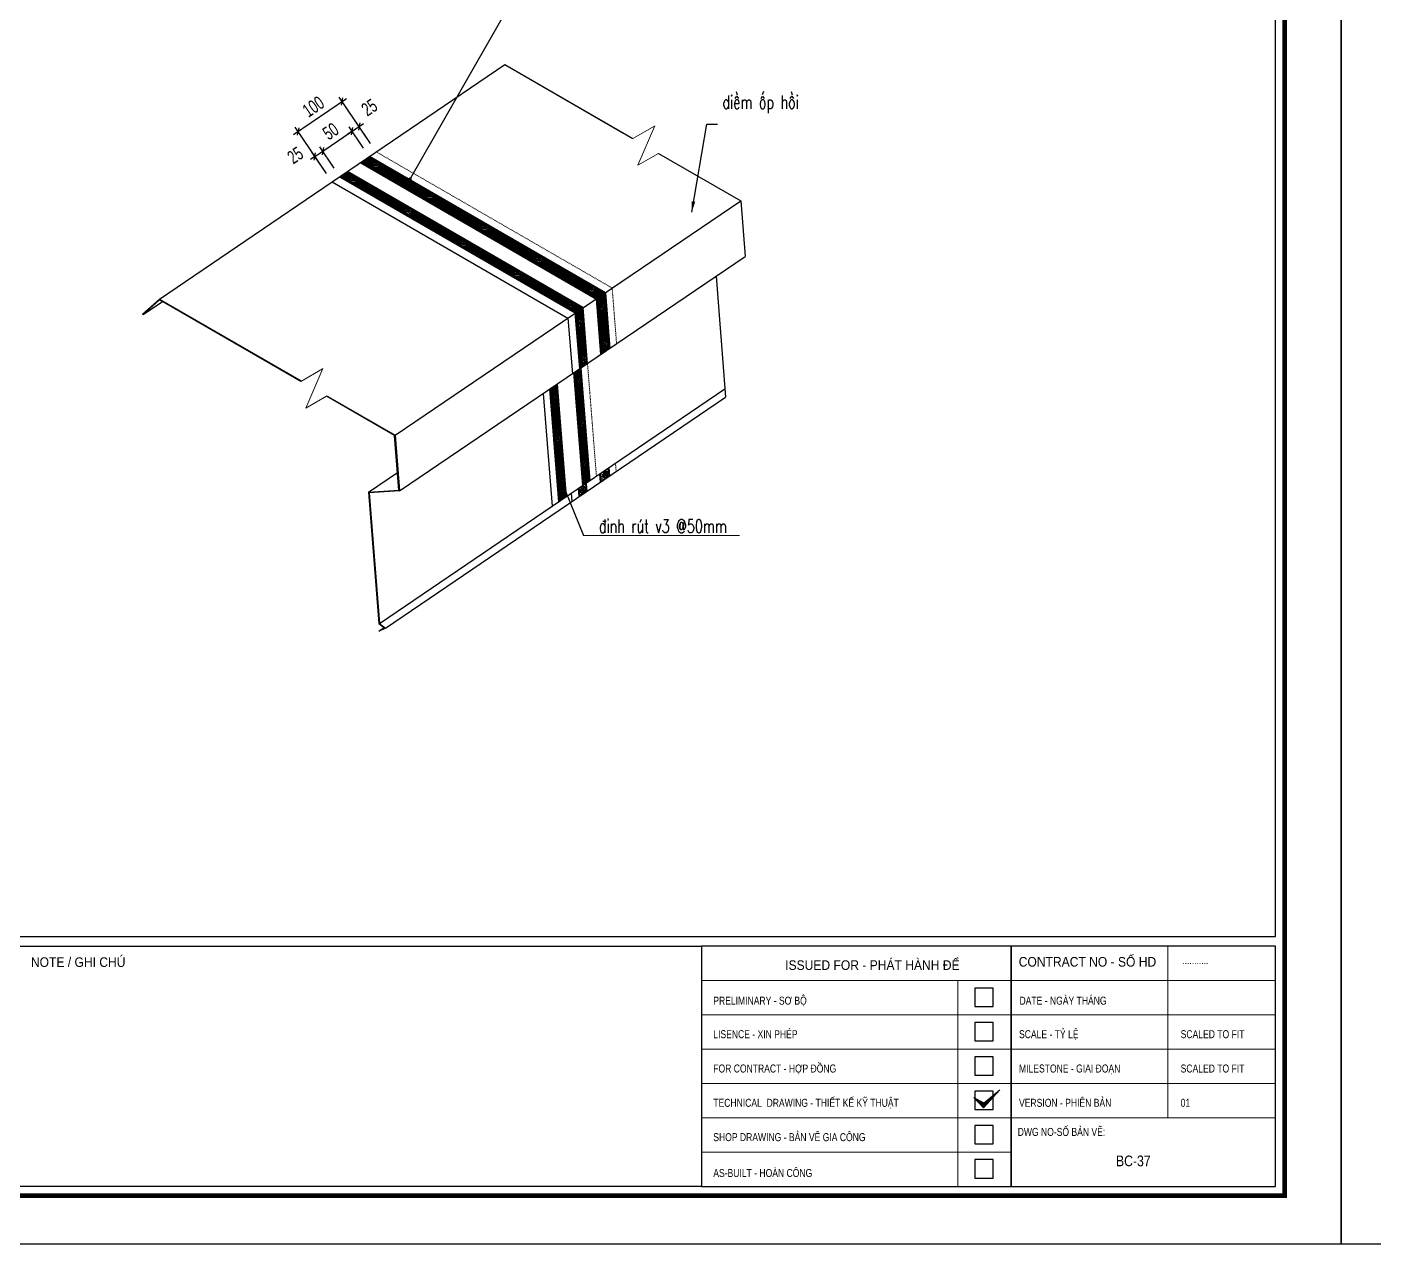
# Model space of a CAD drawing. Header units: inches. Extents: x 2 to 32666, y -5537 to 22.
# Drawn here: x 20559.5 to 20811.9, y -4544.5 to -4316.5 of the extents above; entities that cross this region are included whole.
import ezdxf
from ezdxf.enums import TextEntityAlignment as Align

# ---------------------------------------------------------------- set-up
doc = ezdxf.new("R2010")
doc.units = ezdxf.units.IN
doc.header["$MEASUREMENT"] = 0
doc.linetypes.add('DASHED2', pattern=[0.375, 0.25, -0.125])
doc.layers.get('Defpoints').update_dxf_attribs({"lineweight": 9})
for name, color, linetype, lineweight in [('12H-Text', 3, 'Continuous', 15), ('DETAIL$0$S-Dim', 8, 'Continuous', 20), ('DETAIL$0$S-Hatch', 8, 'Continuous', 13), ('khuat', 250, 'DASHED2', 9), ('S-Hatch', 8, 'Continuous', 9), ('Thick Line 0.25', 2, 'Continuous', 25), ('Thick Line 0.4', 1, 'Continuous', 40), ('Thin Line 0.13', 254, 'Continuous', 13)]:
    doc.layers.add(name, color=color, linetype=linetype, lineweight=lineweight)
for name, color, linetype in [('2', 2, 'Continuous'), ('3', 3, 'Continuous'), ('3H-manh', 8, 'Continuous'), ('5H-dim', 9, 'Continuous'), ('7', 7, 'Continuous'), ('7H-thep', 7, 'Continuous'), ('BAO KHUNG', 31, 'Continuous'), ('Fast RSQ_A2 Frame$0$Khung ten', 4, 'Continuous'), ('NET IN', 3, 'Continuous'), ('PV-156DA', 7, 'Continuous')]:
    doc.layers.add(name, color=color, linetype=linetype)
doc.layers.add('Cover text', color=7, linetype='Continuous', true_color=0x52370f)
doc.styles.add('ghi chu', font='vnsimli.shx', dxfattribs={"width": 0.7})
doc.styles.add('Notes', font='ARIALN.TTF')
doc.styles.add('ST1', font='vnshx.shx', dxfattribs={"width": 0.7})
doc.styles.get("Standard").update_dxf_attribs({"font": 'arial.ttf'})
doc.styles.add('STYLE2', font='VHAVAN.TTF')
doc.styles.add('TIEU DE', font='Vharialn.ttf')
doc.dimstyles.new('15', dxfattribs={"dimtxt": 2.5, "dimasz": 1, "dimexe": 1, "dimexo": 0, "dimgap": 1, "dimtad": 1, "dimdec": 0, "dimlfac": 15, "dimzin": 0, "dimdsep": 46, "dimtxsty": 'ST1', "dimblk": 'OBLIQUE', "dimcen": 1, "dimdle": 1, "dimclrd": 8, "dimclre": 8, "dimclrt": 3, "dimadec": 0, "dimazin": 0, "dimtfac": 1, "dimtdec": 0, "dimtix": 1, "dimtmove": 1, "dimatfit": 0, "dimldrblk": 'DOT', "dimfxl": 0, "dimtolj": 1, "dimtzin": 0, "dimlwd": -1, "dimlwe": -1, "dimarcsym": 0})
doc.dimstyles.new('PS1', dxfattribs={"dimtxt": 10, "dimasz": 2, "dimexe": 5, "dimexo": 5, "dimgap": 5, "dimtad": 1, "dimdec": 0, "dimrnd": 1, "dimzin": 12, "dimdsep": 46, "dimtxsty": 'Notes', "dimcen": 2, "dimadec": 1, "dimazin": 2, "dimtfac": 1, "dimtdec": 0, "dimtmove": 2, "dimatfit": 2, "dimfxl": 1, "dimtolj": 1, "dimtzin": 0, "dimarcsym": 0})
pattern_1 = [(45, (-5724425.92072, 1236645.78349), (-0.1325825214725, 0.1325825214725), [])]

# ---------------------------------------------------------------- blocks, each defined once
blk = doc.blocks.new('*U3245')
at = {"layer": 'PV-156DA'}
for p, q in [((5989.2, -1326.9, 4662.31), (5989.54, -1326.57, 4662.97)), ((5992.03, -1329.73, 4662.31), (5992.37, -1329.39, 4662.97))]:
    blk.add_line(p, q, dxfattribs=at)
at = {"layer": 'PV-156DA', "extrusion": (-0.57735, -0.57735, 0.57735)}
for major_axis, start_param, end_param in [((1.41, -1.41), 3.141593, 6.283185), ((0.707, -0.707), 0.785398, 2.356194)]:
    blk.add_ellipse((5990.62, -1328.31, 4662.31), major_axis=major_axis, ratio=0.57735, start_param=start_param, end_param=end_param, dxfattribs=at)
for major_axis in [(1.41, -1.41), (0.707, -0.707)]:
    blk.add_ellipse((5990.95, -1327.98, 4662.97), major_axis=major_axis, ratio=0.57735, dxfattribs=at)
blk = doc.blocks.new('*U3246')
at = {"layer": 'PV-156DA'}
for p, q in [((5990.54, -1328.98, 4661.56), (5990.87, -1329.65, 4661.22)), ((5993.37, -1328.98, 4664.39), (5993.7, -1329.65, 4664.05))]:
    blk.add_line(p, q, dxfattribs=at)
at = {"layer": 'PV-156DA', "extrusion": (-0.57735, -0.57735, 0.57735)}
for major_axis, start_param, end_param in [((1.41, 0, 1.41), 0, 3.141593), ((0.707, 0, 0.707), 3.926991, 5.497787)]:
    blk.add_ellipse((5991.95, -1328.98, 4662.97), major_axis=major_axis, ratio=0.57735, start_param=start_param, end_param=end_param, dxfattribs=at)
for major_axis in [(1.41, 0, 1.41), (0.707, 0, 0.707)]:
    blk.add_ellipse((5992.29, -1329.65, 4662.64), major_axis=major_axis, ratio=0.57735, dxfattribs=at)
blk = doc.blocks.new('_Oblique')
at = {"color": 0, "linetype": 'ByBlock', "lineweight": -2}
blk.add_line((-0.5, -0.5), (0.5, 0.5), dxfattribs=at)
blk = doc.blocks.new('*D6517')
at = {"layer": '3H-manh', "color": 8, "linetype": 'Continuous', "transparency": 16777216}
for p, q in [((20623.88, -4338.32), (20617.99, -4329.65)), ((20609.44, -4336.66), (20619.38, -4329.91)), ((20615.59, -4343.94), (20609.71, -4335.27))]:
    blk.add_line(p, q, dxfattribs=at)
at = {"layer": 'Defpoints', "color": 0, "transparency": 16777216}
for p in [(20618.56, -4330.47), (20623.88, -4338.32), (20615.59, -4343.94)]:
    blk.add_point(p, dxfattribs=at)
at = {"layer": '3H-manh', "color": 8, "transparency": 16777216}
for p, rotation in [((20618.56, -4330.47), 34.15192789131858), ((20610.27, -4336.09), 214.1519278913186)]:
    blk.add_blockref('_Oblique', p, dxfattribs=dict(at, rotation=rotation))
at = {"layer": '3H-manh', "color": 3, "transparency": 16777216, "insert": (20613.15, -4331.42), "char_height": 2.5, "attachment_point": 5, "rotation": 34.1519, "style": 'ST1', "bg_fill": 3, "box_fill_scale": 1.25, "bg_fill_color": 256, "bg_fill_true_color": 13158600, "bg_fill_transparency": 0}
blk.add_mtext('\\A1;100', dxfattribs=at)
blk = doc.blocks.new('_Dot')
at = {"color": 0, "linetype": 'ByBlock', "lineweight": -2}
blk.add_line((-0.5, 0), (-1, 0), dxfattribs=at)
at = {"color": 0, "linetype": 'ByBlock', "const_width": 0.5}
blk.add_lwpolyline([(-0.25, 0, 1), (0.25, 0, 1)], format="xyb", close=True, dxfattribs=at)
blk = doc.blocks.new('*D6511')
at = {"layer": '3H-manh', "color": 8, "linetype": 'Continuous', "transparency": 16777216}
for p, q in [((20617.07, -4342.94), (20614.35, -4338.93)), ((20614.91, -4339.76), (20615.74, -4339.2)), ((20613.44, -4340.76), (20612.61, -4341.32)), ((20615.59, -4343.94), (20612.87, -4339.93))]:
    blk.add_line(p, q, dxfattribs=at)
at = {"layer": 'Defpoints', "color": 0, "transparency": 16777216}
for p in [(20614.91, -4339.76), (20615.59, -4343.94), (20617.07, -4342.94)]:
    blk.add_point(p, dxfattribs=at)
at = {"layer": '3H-manh', "color": 8, "transparency": 16777216, "rotation": 214.1519278720317}
blk.add_blockref('_Oblique', (20614.91, -4339.76), dxfattribs=at)
at = {"layer": '3H-manh', "color": 3, "transparency": 16777216, "insert": (20609.76, -4340.54), "char_height": 2.5, "attachment_point": 5, "rotation": 34.1519, "style": 'ST1', "bg_fill": 3, "box_fill_scale": 1.25, "bg_fill_color": 256, "bg_fill_true_color": 13158600, "bg_fill_transparency": 0}
blk.add_mtext('\\A1;25', dxfattribs=at)
at = {"layer": '3H-manh', "color": 8, "linetype": 'Continuous', "transparency": 16777216}
blk.add_line((20613.44, -4340.76), (20614.91, -4339.76), dxfattribs=at)
at = {"layer": '3H-manh', "color": 8, "transparency": 16777216, "rotation": 34.15192787203168}
blk.add_blockref('_Oblique', (20613.44, -4340.76), dxfattribs=at)
blk = doc.blocks.new('*D6512')
at = {"layer": '3H-manh', "color": 8, "linetype": 'Continuous', "transparency": 16777216}
for p, q in [((20614.08, -4340.32), (20621.23, -4335.47)), ((20622.56, -4339.22), (20619.84, -4335.21)), ((20617.07, -4342.94), (20614.35, -4338.93))]:
    blk.add_line(p, q, dxfattribs=at)
at = {"layer": 'Defpoints', "color": 0, "transparency": 16777216}
for p in [(20620.4, -4336.03), (20622.56, -4339.22), (20617.07, -4342.94)]:
    blk.add_point(p, dxfattribs=at)
at = {"layer": '3H-manh', "color": 8, "transparency": 16777216}
for p, rotation in [((20620.4, -4336.03), 34.151927885859), ((20614.91, -4339.76), 214.151927885859)]:
    blk.add_blockref('_Oblique', p, dxfattribs=dict(at, rotation=rotation))
at = {"layer": '3H-manh', "color": 3, "transparency": 16777216, "insert": (20616.39, -4336.04), "char_height": 2.5, "attachment_point": 5, "rotation": 34.1519, "style": 'ST1', "bg_fill": 3, "box_fill_scale": 1.25, "bg_fill_color": 256, "bg_fill_true_color": 13158600, "bg_fill_transparency": 0}
blk.add_mtext('\\A1;50', dxfattribs=at)
blk = doc.blocks.new('*D6513')
at = {"layer": '3H-manh', "color": 8, "linetype": 'Continuous', "transparency": 16777216}
for p, q in [((20623.88, -4338.32), (20621.16, -4334.31)), ((20621.72, -4335.14), (20622.55, -4334.58)), ((20620.4, -4336.03), (20619.58, -4336.6)), ((20622.56, -4339.22), (20619.84, -4335.21))]:
    blk.add_line(p, q, dxfattribs=at)
at = {"layer": 'Defpoints', "color": 0, "transparency": 16777216}
for p in [(20622.56, -4339.22), (20623.88, -4338.32)]:
    blk.add_point(p, dxfattribs=at)
at = {"layer": '3H-manh', "color": 3, "transparency": 16777216, "insert": (20623.65, -4331.58), "char_height": 2.5, "attachment_point": 5, "rotation": 34.1519, "style": 'ST1', "bg_fill": 3, "box_fill_scale": 1.25, "bg_fill_color": 256, "bg_fill_true_color": 13158600, "bg_fill_transparency": 0}
blk.add_mtext('\\A1;25', dxfattribs=at)
at = {"layer": '3H-manh', "color": 8, "linetype": 'Continuous', "transparency": 16777216}
blk.add_line((20620.4, -4336.03), (20621.72, -4335.14), dxfattribs=at)
at = {"layer": 'Defpoints', "color": 0, "transparency": 16777216}
blk.add_point((20621.72, -4335.14), dxfattribs=at)
at = {"layer": '3H-manh', "color": 8, "transparency": 16777216}
for p, rotation in [((20621.72, -4335.14), 214.151927885859), ((20620.4, -4336.03), 34.15192788585902)]:
    blk.add_blockref('_Oblique', p, dxfattribs=dict(at, rotation=rotation))
blk = doc.blocks.new('DETAIL$0$MARK')
at = {"layer": 'DETAIL$0$S-Hatch', "linetype": 'Continuous'}
h = blk.add_hatch(dxfattribs=at)
h.set_pattern_fill('ANSI31', color=256, scale=50, style=0)
h.paths.add_polyline_path([(1667849.6, -1156933.2), (1667909.3, -1156997), (1668012, -1156885.1), (1667913.5, -1156966.7)])
at = {"layer": 'DETAIL$0$S-Dim', "linetype": 'Continuous'}
blk.add_lwpolyline([(1667849.6, -1156933.2), (1667909.3, -1156997), (1668012, -1156885.1), (1667913.5, -1156966.7), (1667849.6, -1156933.2)], dxfattribs=at)
blk = doc.blocks.new('kt kien truc 1')
at = {"layer": '2', "color": 157, "linetype": 'Continuous'}
blk.add_lwpolyline([(0, 420), (594, 420), (594, 0), (0, 0)], close=True, dxfattribs=at)
at = {"layer": '7', "color": 147, "linetype": 'Continuous'}
blk.add_lwpolyline([(12.33, 57.61), (581.67, 57.61), (581.67, 409.19), (12.33, 409.19)], close=True, dxfattribs=at)
at = {"layer": 'BAO KHUNG', "color": 167, "linetype": 'Continuous', "const_width": 0.871}
blk.add_lwpolyline([(10.59, 9.07), (583.41, 9.07), (583.41, 410.93), (10.59, 410.93)], close=True, dxfattribs=at)
at = {"layer": 'BAO KHUNG', "color": 7}
for points in [[(211.89, 55.81), (474.14, 55.81), (474.14, 10.81), (211.89, 10.81)], [(474.14, 10.81), (532.16, 10.81), (532.16, 55.81), (474.14, 55.81)], [(532.16, 10.81), (581.67, 10.81), (581.67, 55.81), (532.16, 55.81)]]:
    blk.add_lwpolyline(points, close=True, dxfattribs=at)
at = {"layer": 'Fast RSQ_A2 Frame$0$Khung ten', "color": 7, "ltscale": 1000}
for points in [[(525.34, 44.51), (528.78, 44.51), (528.78, 47.96), (525.34, 47.96)], [(525.34, 38.09), (528.78, 38.09), (528.78, 41.53), (525.34, 41.53)], [(525.34, 31.66), (528.78, 31.66), (528.78, 35.1), (525.34, 35.1)], [(525.34, 25.23), (528.78, 25.23), (528.78, 28.67), (525.34, 28.67)], [(525.34, 18.8), (528.78, 18.8), (528.78, 22.24), (525.34, 22.24)], [(525.34, 12.37), (528.78, 12.37), (528.78, 15.81), (525.34, 15.81)]]:
    blk.add_lwpolyline(points, close=True, dxfattribs=at)
at = {"layer": 'S-Hatch'}
for p, q in [((561.54, 55.81), (561.54, 23.67)), ((474.14, 49.38), (532.16, 49.38)), ((522.13, 10.81), (522.13, 49.38)), ((532.16, 49.38), (581.67, 49.38)), ((474.14, 42.95), (532.16, 42.95)), ((532.16, 42.95), (581.67, 42.95)), ((474.14, 36.52), (532.16, 36.52)), ((532.16, 36.52), (581.67, 36.52)), ((474.14, 30.1), (532.16, 30.1)), ((532.16, 30.1), (581.67, 30.1)), ((474.14, 23.67), (532.16, 23.67)), ((532.16, 23.67), (581.67, 23.67)), ((474.14, 17.24), (532.16, 17.24))]:
    blk.add_line(p, q, dxfattribs=at)
at = {"layer": 'DETAIL$0$S-Dim', "linetype": 'Continuous', "xscale": 0.02999999999301508, "yscale": 0.02999999999301508, "zscale": 0.02999999999301508}
blk.add_blockref('DETAIL$0$MARK', (-49510.32, 34735.43), dxfattribs=at)
at = {"layer": 'BAO KHUNG', "color": 7, "linetype": 'Continuous', "width": 0.9}
for s, p in [('NOTE / GHI CHÚ', (348.44, 51.92)), ('CONTRACT NO - SỐ HD', (533.57, 51.98))]:
    blk.add_text(s, height=1.8, dxfattribs=at).set_placement(p)
blk.add_text('ISSUED FOR - PHÁT HÀNH ĐỂ ', height=1.8, dxfattribs=at).set_placement((506.46, 51.36), align=Align.CENTER)
at = {"layer": 'BAO KHUNG', "color": 109, "linetype": 'Continuous', "style": 'STYLE2', "width": 0.8}
blk.add_text('...........', height=1.5, dxfattribs=at).set_placement((564.21, 52.44))
at = {"layer": 'Cover text', "linetype": 'Continuous', "style": 'STYLE2', "width": 0.8}
for s, p in [('PRELIMINARY - S¥ Bé', (476.33, 44.85)), ('date - NGµY TH¸NG', (533.72, 44.85)), ('LISENCE - XIN PHÐP', (476.33, 38.57)), ('scale - tû lÖ', (533.63, 38.57)), ('scaled to fit', (563.92, 38.57)), ('FOR CONTRACT - HîP §åNG', (476.33, 32.14)), ('MILESTONE - GIAI §O¹N', (533.63, 32.14)), ('scaled to fit', (563.92, 32.14)), ('TECHNICAL  DRAWING - THIÕT KÕ Kü THUËT', (476.33, 25.71)), ('VERSION - PHI£N B¶N', (533.63, 25.71)), ('01', (563.92, 25.71)), ('SHOP DRAWING - B¶N VÏ GIA C¤NG', (476.33, 19.28)), ('%%u%%udwg no-sè b¶n vÏ:', (533.38, 20.26)), ('AS-BUILT - HOµN C¤NG', (476.33, 12.56))]:
    blk.add_text(s, height=1.5, dxfattribs=at).set_placement(p)
at = {"layer": 'Cover text', "ltscale": 0.5, "style": 'TIEU DE'}
for tag, p in [('TENBANVE', (45.93, 14.6)), ('STT', (555.05, 15.58))]:
    blk.add_attdef(tag, text='', height=2, dxfattribs=at).set_placement(p, align=Align.MIDDLE_CENTER)

msp = doc.modelspace()

# ---------------------------------------------------------------- hatches: boundary and pattern name
at = {"layer": '3H-manh'}
h = msp.add_hatch(dxfattribs=at)
h.set_pattern_fill('ANSI31', color=253, scale=1.5)
h.set_pattern_definition(pattern_1)
h.paths.add_polyline_path([(20623.632, -4340.7936), (20622.0175, -4341.8888), (20666.2117, -4367.4043), (20667.8261, -4366.3091)])
edge = h.paths.add_edge_path(flags=16)
edge.add_ellipse((20645.2538, -4353.9357), major_axis=(-0.5952, 0), ratio=0.57735027, start_angle=0, end_angle=360)
edge.add_line((20645.849, -4353.9939), (20645.849, -4354.1787))
edge.add_ellipse((20645.2538, -4354.1787), major_axis=(-0.5952, 0), ratio=0.57735027, start_angle=0, end_angle=180, ccw=False)
edge.add_line((20644.6585, -4354.1787), (20644.6585, -4353.9032))
edge = h.paths.add_edge_path(flags=0)
edge.add_ellipse((20645.2538, -4353.9357), major_axis=(-0.2976, 0), ratio=0.57735027, start_angle=0, end_angle=360)
edge.add_ellipse((20645.2538, -4354.1787), major_axis=(-0.2976, 0), ratio=0.57735027, start_angle=225, end_angle=315, ccw=False)
edge.add_ellipse((20645.2538, -4353.9357), major_axis=(-0.2976, 0), ratio=0.57735027, start_angle=0, end_angle=360)
edge.add_ellipse((20645.2538, -4354.1787), major_axis=(-0.2976, 0), ratio=0.57735027, start_angle=225, end_angle=315, ccw=False)
edge = h.paths.add_edge_path(flags=16)
edge.add_ellipse((20634.9883, -4348.2394), major_axis=(-0.5952, 0), ratio=0.57735027, start_angle=0, end_angle=180, ccw=False)
edge.add_line((20634.3931, -4348.2394), (20634.3931, -4347.9639))
edge.add_ellipse((20634.9883, -4347.9964), major_axis=(-0.5952, 0), ratio=0.57735027, start_angle=0, end_angle=360)
edge.add_line((20635.5836, -4348.0546), (20635.5836, -4348.2394))
edge = h.paths.add_edge_path(flags=0)
edge.add_ellipse((20634.9883, -4347.9964), major_axis=(-0.2976, 0), ratio=0.57735027, start_angle=0, end_angle=360)
edge.add_ellipse((20634.9883, -4348.2394), major_axis=(-0.2976, 0), ratio=0.57735027, start_angle=225, end_angle=315, ccw=False)
edge = h.paths.add_edge_path(flags=16)
edge.add_ellipse((20655.5035, -4359.9431), major_axis=(-0.5952, 0), ratio=0.57735027, start_angle=0, end_angle=360)
edge.add_line((20656.0987, -4360.0013), (20656.0987, -4360.1861))
edge.add_ellipse((20655.5035, -4360.1861), major_axis=(-0.5952, 0), ratio=0.57735027, start_angle=0, end_angle=180, ccw=False)
edge.add_line((20654.9083, -4360.1861), (20654.9083, -4359.9106))
edge = h.paths.add_edge_path(flags=0)
edge.add_ellipse((20655.5035, -4359.9431), major_axis=(-0.2976, 0), ratio=0.57735027, start_angle=0, end_angle=360)
edge.add_ellipse((20655.5035, -4360.1861), major_axis=(-0.2976, 0), ratio=0.57735027, start_angle=225, end_angle=315, ccw=False)
edge.add_ellipse((20655.5035, -4359.9431), major_axis=(-0.2976, 0), ratio=0.57735027, start_angle=0, end_angle=360)
edge.add_ellipse((20655.5035, -4360.1861), major_axis=(-0.2976, 0), ratio=0.57735027, start_angle=225, end_angle=315, ccw=False)
edge = h.paths.add_edge_path(flags=16)
edge.add_ellipse((20624.9547, -4342.3787), major_axis=(-0.5952, 0), ratio=0.57735027, start_angle=0, end_angle=180, ccw=False)
edge.add_line((20624.3595, -4342.3787), (20624.3595, -4342.1032))
edge.add_ellipse((20624.9547, -4342.1357), major_axis=(-0.5952, 0), ratio=0.57735027, start_angle=0, end_angle=360)
edge.add_line((20625.55, -4342.1939), (20625.55, -4342.3787))
edge = h.paths.add_edge_path(flags=0)
edge.add_ellipse((20624.9547, -4342.1357), major_axis=(-0.2976, 0), ratio=0.57735027, start_angle=0, end_angle=360)
edge.add_ellipse((20624.9547, -4342.3787), major_axis=(-0.2976, 0), ratio=0.57735027, start_angle=225, end_angle=315, ccw=False)
edge = h.paths.add_edge_path(flags=16)
edge.add_ellipse((20665.2871, -4365.5029), major_axis=(-0.5952, 0), ratio=0.57735027, start_angle=0, end_angle=360)
edge.add_line((20665.8824, -4365.5611), (20665.8824, -4365.746))
edge.add_ellipse((20665.2871, -4365.746), major_axis=(-0.5952, 0), ratio=0.57735027, start_angle=0, end_angle=180, ccw=False)
edge.add_line((20664.6919, -4365.746), (20664.6919, -4365.4704))
edge = h.paths.add_edge_path(flags=0)
edge.add_ellipse((20665.2871, -4365.5029), major_axis=(-0.2976, 0), ratio=0.57735027, start_angle=0, end_angle=360)
edge.add_ellipse((20665.2871, -4365.746), major_axis=(-0.2976, 0), ratio=0.57735027, start_angle=225, end_angle=315, ccw=False)
edge.add_ellipse((20665.2871, -4365.5029), major_axis=(-0.2976, 0), ratio=0.57735027, start_angle=0, end_angle=360)
edge.add_ellipse((20665.2871, -4365.746), major_axis=(-0.2976, 0), ratio=0.57735027, start_angle=225, end_angle=315, ccw=False)
h = msp.add_hatch(dxfattribs=at)
h.set_pattern_fill('ANSI31', color=253, scale=1.5)
h.set_pattern_definition(pattern_1)
h.paths.add_polyline_path([(20619.4908, -4343.6029), (20618.1384, -4344.5203), (20662.2204, -4369.971), (20662.231, -4370.1047), (20663.5834, -4369.1873), (20663.5728, -4369.0536)])
edge = h.paths.add_edge_path(flags=16)
edge.add_ellipse((20641.3322, -4356.9453), major_axis=(-0.5952, 0), ratio=0.57735027, start_angle=0, end_angle=360)
edge.add_line((20641.9275, -4357.0035), (20641.9275, -4357.1883))
edge.add_ellipse((20641.3322, -4357.1883), major_axis=(-0.5952, 0), ratio=0.57735027, start_angle=0, end_angle=180, ccw=False)
edge.add_line((20640.737, -4357.1883), (20640.737, -4356.9127))
edge = h.paths.add_edge_path(flags=0)
edge.add_ellipse((20641.3322, -4356.9453), major_axis=(-0.2976, 0), ratio=0.57735027, start_angle=0, end_angle=360)
edge.add_ellipse((20641.3322, -4357.1883), major_axis=(-0.2976, 0), ratio=0.57735027, start_angle=225, end_angle=315, ccw=False)
edge.add_ellipse((20641.3322, -4356.9453), major_axis=(-0.2976, 0), ratio=0.57735027, start_angle=0, end_angle=360)
edge.add_ellipse((20641.3322, -4357.1883), major_axis=(-0.2976, 0), ratio=0.57735027, start_angle=225, end_angle=315, ccw=False)
edge = h.paths.add_edge_path(flags=16)
edge.add_ellipse((20630.9634, -4351.1346), major_axis=(-0.5952, 0), ratio=0.57735027, start_angle=0, end_angle=180, ccw=False)
edge.add_line((20630.3682, -4351.1346), (20630.3682, -4350.8591))
edge.add_ellipse((20630.9634, -4350.8916), major_axis=(-0.5952, 0), ratio=0.57735027, start_angle=0, end_angle=360)
edge.add_line((20631.5587, -4350.9498), (20631.5587, -4351.1346))
edge = h.paths.add_edge_path(flags=0)
edge.add_ellipse((20630.9634, -4350.8916), major_axis=(-0.2976, 0), ratio=0.57735027, start_angle=0, end_angle=360)
edge.add_ellipse((20630.9634, -4351.1346), major_axis=(-0.2976, 0), ratio=0.57735027, start_angle=225, end_angle=315, ccw=False)
edge = h.paths.add_edge_path(flags=16)
edge.add_ellipse((20651.3795, -4362.6057), major_axis=(-0.5952, 0), ratio=0.57735027, start_angle=0, end_angle=360)
edge.add_line((20651.9747, -4362.6639), (20651.9747, -4362.8487))
edge.add_ellipse((20651.3795, -4362.8487), major_axis=(-0.5952, 0), ratio=0.57735027, start_angle=0, end_angle=180, ccw=False)
edge.add_line((20650.7843, -4362.8487), (20650.7843, -4362.5732))
edge = h.paths.add_edge_path(flags=0)
edge.add_ellipse((20651.3795, -4362.6057), major_axis=(-0.2976, 0), ratio=0.57735027, start_angle=0, end_angle=360)
edge.add_ellipse((20651.3795, -4362.8487), major_axis=(-0.2976, 0), ratio=0.57735027, start_angle=225, end_angle=315, ccw=False)
edge.add_ellipse((20651.3795, -4362.6057), major_axis=(-0.2976, 0), ratio=0.57735027, start_angle=0, end_angle=360)
edge.add_ellipse((20651.3795, -4362.8487), major_axis=(-0.2976, 0), ratio=0.57735027, start_angle=225, end_angle=315, ccw=False)
edge = h.paths.add_edge_path(flags=16)
edge.add_ellipse((20620.7012, -4345.279), major_axis=(-0.5952, 0), ratio=0.57735027, start_angle=0, end_angle=180, ccw=False)
edge.add_line((20620.1059, -4345.279), (20620.1059, -4345.0034))
edge.add_ellipse((20620.7012, -4345.036), major_axis=(-0.5952, 0), ratio=0.57735027, start_angle=0, end_angle=360)
edge.add_line((20621.2964, -4345.0942), (20621.2964, -4345.279))
edge = h.paths.add_edge_path(flags=0)
edge.add_ellipse((20620.7012, -4345.036), major_axis=(-0.2976, 0), ratio=0.57735027, start_angle=0, end_angle=360)
edge.add_ellipse((20620.7012, -4345.279), major_axis=(-0.2976, 0), ratio=0.57735027, start_angle=225, end_angle=315, ccw=False)
edge = h.paths.add_edge_path(flags=16)
edge.add_ellipse((20661.442, -4368.4606), major_axis=(-0.5952, 0), ratio=0.57735027, start_angle=0, end_angle=360)
edge.add_line((20662.0372, -4368.5188), (20662.0372, -4368.7036))
edge.add_ellipse((20661.442, -4368.7036), major_axis=(-0.5952, 0), ratio=0.57735027, start_angle=0, end_angle=180, ccw=False)
edge.add_line((20660.8468, -4368.7036), (20660.8468, -4368.4281))
edge = h.paths.add_edge_path(flags=0)
edge.add_ellipse((20661.442, -4368.4606), major_axis=(-0.2976, 0), ratio=0.57735027, start_angle=0, end_angle=360)
edge.add_ellipse((20661.442, -4368.7036), major_axis=(-0.2976, 0), ratio=0.57735027, start_angle=225, end_angle=315, ccw=False)
edge.add_ellipse((20661.442, -4368.4606), major_axis=(-0.2976, 0), ratio=0.57735027, start_angle=0, end_angle=360)
edge.add_ellipse((20661.442, -4368.7036), major_axis=(-0.2976, 0), ratio=0.57735027, start_angle=225, end_angle=315, ccw=False)
h = msp.add_hatch(dxfattribs=at)
h.set_pattern_fill('ANSI31', color=253, scale=1.5)
h.set_pattern_definition(pattern_1)
h.paths.add_polyline_path([(20663.5834, -4369.1873), (20662.231, -4370.1047), (20663.0563, -4380.5218), (20664.4087, -4379.6044)])
edge = h.paths.add_edge_path(flags=16)
edge.add_ellipse((20663.2184, -4372.0468), major_axis=(0.2976, 0.5155), ratio=0.57735027, start_angle=0, end_angle=360)
edge.add_line((20662.9208, -4372.5623), (20662.7104, -4372.4408))
edge.add_ellipse((20663.008, -4371.9253), major_axis=(0.2976, 0.5155), ratio=0.57735027, start_angle=0, end_angle=180, ccw=False)
edge.add_line((20663.3056, -4371.4098), (20663.516, -4371.5313))
edge = h.paths.add_edge_path(flags=0)
edge.add_ellipse((20663.008, -4371.9253), major_axis=(0.1488, 0.2577), ratio=0.57735027, start_angle=225, end_angle=315, ccw=False)
edge.add_ellipse((20663.2184, -4372.0468), major_axis=(0.1488, 0.2577), ratio=0.57735027, start_angle=0, end_angle=360)
edge.add_ellipse((20663.008, -4371.9253), major_axis=(0.1488, 0.2577), ratio=0.57735027, start_angle=225, end_angle=315, ccw=False)
edge.add_ellipse((20663.2184, -4372.0468), major_axis=(0.1488, 0.2577), ratio=0.57735027, start_angle=0, end_angle=360)
edge = h.paths.add_edge_path(flags=16)
edge.add_ellipse((20663.6833, -4378.71), major_axis=(0.2976, 0.5155), ratio=0.57735027, start_angle=0, end_angle=180, ccw=False)
edge.add_line((20663.9809, -4378.1945), (20664.1914, -4378.316))
edge.add_ellipse((20663.8937, -4378.8315), major_axis=(0.2976, 0.5155), ratio=0.57735027, start_angle=0, end_angle=360)
edge.add_line((20663.5961, -4379.347), (20663.3857, -4379.2255))
edge = h.paths.add_edge_path(flags=0)
edge.add_ellipse((20663.8937, -4378.8315), major_axis=(0.1488, 0.2577), ratio=0.57735027, start_angle=0, end_angle=360)
edge.add_ellipse((20663.6833, -4378.71), major_axis=(0.1488, 0.2577), ratio=0.57735027, start_angle=225, end_angle=315, ccw=False)
edge.add_ellipse((20663.8937, -4378.8315), major_axis=(0.1488, 0.2577), ratio=0.57735027, start_angle=0, end_angle=360)
edge.add_ellipse((20663.6833, -4378.71), major_axis=(0.1488, 0.2577), ratio=0.57735027, start_angle=225, end_angle=315, ccw=False)
h.paths.add_polyline_path([(20667.8261, -4366.3091), (20666.2117, -4367.4043), (20667.0371, -4377.8214), (20668.6515, -4376.7262)])
edge = h.paths.add_edge_path(flags=16)
edge.add_ellipse((20667.318, -4368.9272), major_axis=(0.2976, 0.5155), ratio=0.57735027, start_angle=0, end_angle=360)
edge.add_line((20667.0204, -4369.4427), (20666.8099, -4369.3212))
edge.add_ellipse((20667.1075, -4368.8057), major_axis=(0.2976, 0.5155), ratio=0.57735027, start_angle=0, end_angle=180, ccw=False)
edge.add_line((20667.4052, -4368.2902), (20667.6156, -4368.4117))
edge = h.paths.add_edge_path(flags=0)
edge.add_ellipse((20667.318, -4368.9272), major_axis=(0.1488, 0.2577), ratio=0.57735027, start_angle=0, end_angle=360)
edge.add_ellipse((20667.1075, -4368.8057), major_axis=(0.1488, 0.2577), ratio=0.57735027, start_angle=225, end_angle=315, ccw=False)
edge.add_ellipse((20667.318, -4368.9272), major_axis=(0.1488, 0.2577), ratio=0.57735027, start_angle=0, end_angle=360)
edge.add_ellipse((20667.1075, -4368.8057), major_axis=(0.1488, 0.2577), ratio=0.57735027, start_angle=225, end_angle=315, ccw=False)
edge = h.paths.add_edge_path(flags=16)
edge.add_line((20667.9197, -4375.5226), (20668.1301, -4375.6441))
edge.add_ellipse((20667.8325, -4376.1596), major_axis=(0.2976, 0.5155), ratio=0.57735027, start_angle=0, end_angle=360)
edge.add_line((20667.5349, -4376.675), (20667.3244, -4376.5535))
edge.add_ellipse((20667.622, -4376.0381), major_axis=(0.2976, 0.5155), ratio=0.57735027, start_angle=0, end_angle=180, ccw=False)
edge = h.paths.add_edge_path(flags=0)
edge.add_ellipse((20667.8325, -4376.1596), major_axis=(0.1488, 0.2577), ratio=0.57735027, start_angle=0, end_angle=360)
edge.add_ellipse((20667.622, -4376.0381), major_axis=(0.1488, 0.2577), ratio=0.57735027, start_angle=225, end_angle=315, ccw=False)
edge.add_ellipse((20667.8325, -4376.1596), major_axis=(0.1488, 0.2577), ratio=0.57735027, start_angle=0, end_angle=360)
edge.add_ellipse((20667.622, -4376.0381), major_axis=(0.1488, 0.2577), ratio=0.57735027, start_angle=225, end_angle=315, ccw=False)
h = msp.add_hatch(dxfattribs=at)
h.set_pattern_fill('ANSI31', color=253, scale=1.5)
h.set_pattern_definition(pattern_1)
h.paths.add_polyline_path([(20658.8017, -4383.4081), (20657.4493, -4384.3255), (20659.1229, -4405.4489), (20660.4753, -4404.5314)])
edge = h.paths.add_edge_path(flags=16)
edge.add_ellipse((20659.0636, -4393.5959), major_axis=(0.2976, 0.5155), ratio=0.57735027, start_angle=0, end_angle=360)
edge.add_line((20658.7659, -4394.1114), (20658.5555, -4393.9899))
edge.add_ellipse((20658.8531, -4393.4744), major_axis=(0.2976, 0.5155), ratio=0.57735027, start_angle=0, end_angle=180, ccw=False)
edge.add_line((20659.1507, -4392.9589), (20659.3612, -4393.0804))
edge = h.paths.add_edge_path(flags=0)
edge.add_ellipse((20659.0636, -4393.5959), major_axis=(0.1488, 0.2577), ratio=0.57735027, start_angle=0, end_angle=360)
edge.add_ellipse((20658.8531, -4393.4744), major_axis=(0.1488, 0.2577), ratio=0.57735027, start_angle=225, end_angle=315, ccw=False)
edge.add_ellipse((20659.0636, -4393.5959), major_axis=(0.1488, 0.2577), ratio=0.57735027, start_angle=0, end_angle=360)
edge.add_ellipse((20658.8531, -4393.4744), major_axis=(0.1488, 0.2577), ratio=0.57735027, start_angle=225, end_angle=315, ccw=False)
edge = h.paths.add_edge_path(flags=16)
edge.add_line((20659.7793, -4400.793), (20659.9897, -4400.9145))
edge.add_ellipse((20659.6921, -4401.43), major_axis=(0.2976, 0.5155), ratio=0.57735027, start_angle=0, end_angle=360)
edge.add_line((20659.3945, -4401.9455), (20659.184, -4401.824))
edge.add_ellipse((20659.4816, -4401.3085), major_axis=(0.2976, 0.5155), ratio=0.57735027, start_angle=0, end_angle=180, ccw=False)
edge = h.paths.add_edge_path(flags=0)
edge.add_ellipse((20659.6921, -4401.43), major_axis=(0.1488, 0.2577), ratio=0.57735027, start_angle=0, end_angle=360)
edge.add_ellipse((20659.4816, -4401.3085), major_axis=(0.1488, 0.2577), ratio=0.57735027, start_angle=225, end_angle=315, ccw=False)
edge.add_ellipse((20659.6921, -4401.43), major_axis=(0.1488, 0.2577), ratio=0.57735027, start_angle=0, end_angle=360)
edge.add_ellipse((20659.4816, -4401.3085), major_axis=(0.1488, 0.2577), ratio=0.57735027, start_angle=225, end_angle=315, ccw=False)
edge = h.paths.add_edge_path(flags=16)
edge.add_ellipse((20658.4987, -4385.6031), major_axis=(0.2976, 0.5155), ratio=0.57735027, start_angle=0, end_angle=360)
edge.add_line((20658.201, -4386.1186), (20657.9906, -4385.9971))
edge.add_ellipse((20658.2882, -4385.4816), major_axis=(0.2976, 0.5155), ratio=0.57735027, start_angle=0, end_angle=180, ccw=False)
edge.add_line((20658.5858, -4384.9661), (20658.7963, -4385.0876))
edge = h.paths.add_edge_path(flags=0)
edge.add_ellipse((20658.2882, -4385.4816), major_axis=(0.1488, 0.2577), ratio=0.57735027, start_angle=225, end_angle=315, ccw=False)
edge.add_ellipse((20658.4987, -4385.6031), major_axis=(0.1488, 0.2577), ratio=0.57735027, start_angle=0, end_angle=360)
edge.add_ellipse((20658.2882, -4385.4816), major_axis=(0.1488, 0.2577), ratio=0.57735027, start_angle=225, end_angle=315, ccw=False)
edge.add_ellipse((20658.4987, -4385.6031), major_axis=(0.1488, 0.2577), ratio=0.57735027, start_angle=0, end_angle=360)
h.paths.add_polyline_path([(20663.205, -4380.421), (20661.9771, -4381.2539), (20663.6508, -4402.3773), (20664.8787, -4401.5443)])
edge = h.paths.add_edge_path(flags=16)
edge.add_ellipse((20663.5447, -4390.877), major_axis=(0.2976, 0.5155), ratio=0.57735027, start_angle=0, end_angle=360)
edge.add_line((20663.247, -4391.3925), (20663.0366, -4391.271))
edge.add_ellipse((20663.3342, -4390.7555), major_axis=(0.2976, 0.5155), ratio=0.57735027, start_angle=0, end_angle=180, ccw=False)
edge.add_line((20663.6318, -4390.24), (20663.8423, -4390.3615))
edge = h.paths.add_edge_path(flags=0)
edge.add_ellipse((20663.3342, -4390.7555), major_axis=(0.1488, 0.2577), ratio=0.57735027, start_angle=225, end_angle=315, ccw=False)
edge.add_ellipse((20663.5447, -4390.877), major_axis=(0.1488, 0.2577), ratio=0.57735027, start_angle=0, end_angle=360)
edge.add_ellipse((20663.3342, -4390.7555), major_axis=(0.1488, 0.2577), ratio=0.57735027, start_angle=225, end_angle=315, ccw=False)
edge.add_ellipse((20663.5447, -4390.877), major_axis=(0.1488, 0.2577), ratio=0.57735027, start_angle=0, end_angle=360)
edge = h.paths.add_edge_path(flags=16)
edge.add_line((20664.1794, -4397.6533), (20664.3899, -4397.7748))
edge.add_ellipse((20664.0922, -4398.2903), major_axis=(0.2976, 0.5155), ratio=0.57735027, start_angle=0, end_angle=360)
edge.add_line((20663.7946, -4398.8058), (20663.5842, -4398.6843))
edge.add_ellipse((20663.8818, -4398.1688), major_axis=(0.2976, 0.5155), ratio=0.57735027, start_angle=0, end_angle=180, ccw=False)
edge = h.paths.add_edge_path(flags=0)
edge.add_ellipse((20664.0922, -4398.2903), major_axis=(0.1488, 0.2577), ratio=0.57735027, start_angle=0, end_angle=360)
edge.add_ellipse((20663.8818, -4398.1688), major_axis=(0.1488, 0.2577), ratio=0.57735027, start_angle=225, end_angle=315, ccw=False)
edge.add_ellipse((20664.0922, -4398.2903), major_axis=(0.1488, 0.2577), ratio=0.57735027, start_angle=0, end_angle=360)
edge.add_ellipse((20663.8818, -4398.1688), major_axis=(0.1488, 0.2577), ratio=0.57735027, start_angle=225, end_angle=315, ccw=False)
edge = h.paths.add_edge_path(flags=16)
edge.add_ellipse((20662.8851, -4382.5447), major_axis=(0.2976, 0.5155), ratio=0.57735027, start_angle=0, end_angle=360)
edge.add_line((20662.5875, -4383.0602), (20662.3771, -4382.9387))
edge.add_ellipse((20662.6747, -4382.4232), major_axis=(0.2976, 0.5155), ratio=0.57735027, start_angle=0, end_angle=180, ccw=False)
edge.add_line((20662.9723, -4381.9077), (20663.1828, -4382.0292))
edge = h.paths.add_edge_path(flags=0)
edge.add_ellipse((20662.6747, -4382.4232), major_axis=(0.1488, 0.2577), ratio=0.57735027, start_angle=225, end_angle=315, ccw=False)
edge.add_ellipse((20662.8851, -4382.5447), major_axis=(0.1488, 0.2577), ratio=0.57735027, start_angle=0, end_angle=360)
edge.add_ellipse((20662.6747, -4382.4232), major_axis=(0.1488, 0.2577), ratio=0.57735027, start_angle=225, end_angle=315, ccw=False)
edge.add_ellipse((20662.8851, -4382.5447), major_axis=(0.1488, 0.2577), ratio=0.57735027, start_angle=0, end_angle=360)
at = {"layer": '7H-thep'}
h = msp.add_hatch(dxfattribs=at)
h.set_pattern_fill('ANSI31', color=256, scale=0.1, angle=330)
h.set_pattern_definition([(15, (23151.8075, -4027.4828), (-0.082175047, 0.30668145), [])])
h.paths.add_polyline_path([(20662.8554, -4402.9168), (20662.9786, -4404.4707), (20664.331, -4403.5533), (20664.2078, -4401.9994)])
h.paths.add_polyline_path([(20668.5737, -4400.6751), (20668.4506, -4399.1212), (20666.8362, -4400.2164), (20666.9593, -4401.7703)])

# ---------------------------------------------------------------- linework, layer by layer
at = {"layer": '5H-dim'}
msp.add_line((20625.4786, -4429.7256), (20625.4403, -4429.6931), dxfattribs=at)
for points in [[(20623.4818, -4403.6381), (20625.4309, -4428.2366), (20626.5589, -4429.1087), (20625.4403, -4429.6931)], [(20625.5313, -4428.2366), (20626.6593, -4429.1087), (20625.4786, -4429.7256)]]:
    msp.add_lwpolyline(points, dxfattribs=at)
at = {"layer": 'khuat', "lineweight": 9, "ltscale": 0.5, "extrusion": (0, 0.816497, 0.57735)}
for p, q in [((20624.9504, -4339.8992), (20669.1446, -4365.4147)), ((20669.1446, -4365.4147), (20669.97, -4375.8318)), ((20664.5235, -4379.5266), (20666.1972, -4400.6499)), ((20669.7691, -4398.2268), (20669.8922, -4399.7807))]:
    msp.add_line(p, q, dxfattribs=at)
at = {"layer": 'NET IN'}
msp.add_lwpolyline([(20805.7695, -4124.5249), (21399.7695, -4124.5249), (21399.7695, -4544.5249), (20805.7695, -4544.5249)], close=True, dxfattribs=at)
at = {"layer": 'PV-156DA', "extrusion": (0, 0.816497, 0.57735)}
for p, q in [((20584.2845, -4367.4859), (20649.0446, -4323.5543)), ((20649.0446, -4323.5543), (20671.1417, -4336.3121)), ((20649.0446, -4323.5543), (20673.0422, -4337.4094)), ((20677.8345, -4340.1762), (20693.2388, -4349.0699)), ((20628.4787, -4393.0014), (20693.2388, -4349.0699)), ((20693.2388, -4349.0699), (20694.0642, -4359.4869)), ((20629.3041, -4403.4185), (20694.0642, -4359.4869)), ((20688.6177, -4363.1817), (20690.4145, -4385.8589)), ((20584.2845, -4367.4859), (20610.8431, -4382.8194)), ((20610.7952, -4382.9023), (20584.3348, -4367.6253)), ((20581.2613, -4370.3766), (20584.8654, -4367.9317)), ((20625.5313, -4428.2366), (20690.2913, -4384.305)), ((20628.3827, -4393.0564), (20615.5875, -4385.6691)), ((20615.8371, -4385.7027), (20628.4787, -4393.0014)), ((20626.6593, -4429.1087), (20690.4145, -4385.8589)), ((20629.1936, -4403.2909), (20628.3827, -4393.0564)), ((20628.4787, -4393.0014), (20629.3041, -4403.4185)), ((20623.4818, -4403.6381), (20628.9283, -4399.9433)), ((20623.4818, -4403.6381), (20629.1936, -4403.2909)), ((20629.3041, -4403.4185), (20623.5924, -4403.7657)), ((20623.5924, -4403.7657), (20625.5313, -4428.2366)), ((20625.4403, -4429.6931), (20626.4321, -4429.0106))]:
    msp.add_line(p, q, dxfattribs=at)
at = {"layer": 'PV-156DA', "extrusion": (-0.461646, 0.673461, 0.57735)}
for p, q in [((20581.1347, -4370.3055), (20584.2845, -4367.4859)), ((20584.3348, -4367.6253), (20581.2613, -4370.3766)), ((20581.2613, -4370.3766), (20581.1347, -4370.3055))]:
    msp.add_line(p, q, dxfattribs=at)
at = {"layer": 'Thick Line 0.25', "extrusion": (0, 0.816497, 0.57735)}
for p, q in [((20616.6646, -4345.5201), (20660.8587, -4371.0356)), ((20660.8587, -4371.0356), (20661.6841, -4381.4527)), ((20656.2376, -4385.1475), (20657.9113, -4406.2708)), ((20661.4832, -4403.8477), (20661.6063, -4405.4016))]:
    msp.add_line(p, q, dxfattribs=at)
at = {"layer": 'Thick Line 0.4', "linetype": 'Continuous', "extrusion": (0, 0.816497, 0.57735)}
for p, q in [((20623.632, -4340.7936), (20667.8261, -4366.3091)), ((20618.1384, -4344.5203), (20662.2204, -4369.971)), ((20666.2117, -4367.4043), (20667.0371, -4377.8214)), ((20667.8261, -4366.3091), (20668.6515, -4376.7262)), ((20662.2204, -4369.971), (20663.0563, -4380.5218)), ((20663.5728, -4369.0536), (20664.4087, -4379.6044)), ((20661.9771, -4381.2539), (20663.6508, -4402.3773)), ((20663.205, -4380.421), (20664.8787, -4401.5443)), ((20657.4493, -4384.3255), (20659.1229, -4405.4489)), ((20658.8017, -4383.4081), (20660.4753, -4404.5314)), ((20666.8362, -4400.2164), (20666.9593, -4401.7703)), ((20668.4506, -4399.1212), (20668.5737, -4400.6751)), ((20662.8554, -4402.9168), (20662.9786, -4404.4707)), ((20664.2078, -4401.9994), (20664.331, -4403.5533))]:
    msp.add_line(p, q, dxfattribs=at)
at = {"layer": 'Thin Line 0.13', "color": 254, "ltscale": 10, "extrusion": (0, 0.816497, 0.57735)}
for p, q in [((20673.0422, -4337.4094), (20677.0946, -4335.0697, -3.3087)), ((20677.1424, -4334.9869, -3.3087), (20673.9654, -4342.409, -2480.3526)), ((20673.9654, -4342.409, -2480.3526), (20677.8345, -4340.1762)), ((20610.7952, -4382.9023), (20614.8476, -4380.5626, -3.3087)), ((20614.8954, -4380.4798, -3.3087), (20611.7184, -4387.9019, -2480.3526)), ((20611.7184, -4387.9019, -2480.3526), (20615.5875, -4385.6691))]:
    msp.add_line(p, q, dxfattribs=at)
at = {"layer": 'Thin Line 0.13', "color": 254, "ltscale": 10}
msp.add_line((20663.7791, -4411.7875, -207.7327), (20692.993, -4411.7875, -207.7327), dxfattribs=at)

# ---------------------------------------------------------------- block references
at = {"layer": '3'}
msp.add_blockref('kt kien truc 1', (20805.7695, -4544.5249), dxfattribs=at)
at = {"layer": 'khuat', "lineweight": 9, "ltscale": 0.5, "extrusion": (0, 0.816497, 0.57735), "xscale": 0.297619047620157, "yscale": 0.297619047620157, "zscale": 0.297619047620157, "rotation": 224.9999999997617}
msp.add_blockref('*U3246', (-19126.4289, 3473.3367, -4976.3364), dxfattribs=at)
at = {"layer": 'PV-156DA', "extrusion": (0, 0.816497, 0.57735), "xscale": 0.297619047620157, "yscale": 0.297619047620157, "zscale": 0.297619047620157, "rotation": 224.9999999997617}
for name, p in [('*U3245', (-19084.697, 3427.1979, -4976.2975)), ('*U3245', (-19080.4434, 3428.8724, -4978.6655)), ('*U3245', (-19094.7306, 1475.0797, -6363.8314)), ('*U3245', (-19090.7057, 1476.7513, -6366.1953)), ('*U3245', (-19104.996, 1484.9037, -6364.1589)), ('*U3245', (-19101.0745, 1486.6413, -6366.6162)), ('*U3245', (-19115.2457, 1495.7361, -6363.8568)), ('*U3245', (-19111.1217, 1497.2734, -6366.0308)), ('*U3245', (-19125.0293, 1505.7067, -6363.6159)), ('*U3245', (-19121.1842, 1507.4143, -6366.0308)), ('*U3246', (-19122.3293, 3475.1378, -4978.8835)), ('*U3246', (-19126.9434, 3485.5273, -4976.5741)), ('*U3246', (-19123.0046, 3487.07, -4978.7557)), ('*U3246', (-19121.996, 3496.8158, -4976.4121)), ('*U3246', (-19117.6096, 3498.5816, -4978.9093)), ('*U3246', (-19122.6556, 3510.8558, -4976.6893)), ('*U3246', (-19118.1745, 3512.4256, -4978.9093)), ('*U3246', (-19123.2031, 3524.3125, -4976.2533)), ('*U3246', (-19127.1279, 3525.5506, -4978.0043)), ('*U3246', (-19118.803, 3526.1253, -4978.8169)), ('*U3246', (-19122.8851, 3527.2124, -4980.3543))]:
    msp.add_blockref(name, p, dxfattribs=at)

# ---------------------------------------------------------------- texts
at = {"layer": '12H-Text', "char_height": 2.5, "attachment_point": 5, "style": 'ghi chu'}
for s, insert in [('diÒm èp håi', (20696.9758, -4330.9822)), ('\\A1;®inh rót v3 @50mm', (20678.6555, -4410.0064))]:
    msp.add_mtext(s, dxfattribs=dict(at, insert=insert))

# ---------------------------------------------------------------- leaders
at = {"layer": 'Thin Line 0.13', "color": 254, "ltscale": 10}
for points in [[(20630.3873, -4346.538, -207.7327), (20649.033, -4313.9572, -207.7327), (20651.033, -4313.9572, -207.7327)], [(20684.0644, -4351.1694, -207.7327), (20686.8608, -4334.7313, -207.7327), (20688.8608, -4334.7313, -207.7327)], [(20659.5939, -4401.4492, -207.7327), (20663.7791, -4411.7875, -207.7327)]]:
    msp.add_leader(points, dimstyle='PS1', override={"dimtad": 0}, dxfattribs=at)

# ---------------------------------------------------------------- next in the draw order: dimensions: what is measured, and where the dimension line sits
at = {"layer": '3H-manh'}
dim = msp.add_aligned_dim(p1=(20615.5938, -4343.9417), p2=(20623.8797, -4338.3208), distance=9.483, text='100', dimstyle='15', override={"dimtfill": 1, "dimarcsym": 1}, dxfattribs=at)
dim.commit()
dim.dimension.update_dxf_attribs({"geometry": '*D6517', "text_midpoint": (20613.15, -4331.4216)})

# ---------------------------------------------------------------- next in the draw order: linework, layer by layer
at = {"layer": 'Thick Line 0.4', "linetype": 'Continuous', "extrusion": (0, 0.816497, 0.57735)}
for p, q in [((20622.0175, -4341.8888), (20666.2117, -4367.4043)), ((20619.4908, -4343.6029), (20663.5728, -4369.0536))]:
    msp.add_line(p, q, dxfattribs=at)

# ---------------------------------------------------------------- next in the draw order: dimensions: what is measured, and where the dimension line sits
at = {"layer": '3H-manh'}
dim = msp.add_linear_dim(base=(20614.9096, -4339.7607), p1=(20615.5938, -4343.9417), p2=(20617.0677, -4342.9419), angle=34.151928, text='25', dimstyle='15', override={"dimtfill": 1, "dimarcsym": 1}, dxfattribs=at)
dim.commit()
dim.dimension.update_dxf_attribs({"geometry": '*D6511', "text_midpoint": (20611.0192, -4342.3998), "dimtype": 161})

# ---------------------------------------------------------------- next in the draw order: dimensions: what is measured, and where the dimension line sits
dim = msp.add_linear_dim(base=(20620.4032, -4336.034), p1=(20617.0677, -4342.9419), p2=(20622.5612, -4339.2152), angle=214.151928, text='50', dimstyle='15', override={"dimtfill": 1, "dimarcsym": 1}, dxfattribs=at)
dim.commit()
dim.dimension.update_dxf_attribs({"geometry": '*D6512', "text_midpoint": (20616.3932, -4336.0353)})

# ---------------------------------------------------------------- next in the draw order: dimensions: what is measured, and where the dimension line sits
dim = msp.add_linear_dim(base=(20621.7216, -4335.1396), p1=(20622.5612, -4339.2152), p2=(20623.8797, -4338.3208), angle=214.151928, text='25', dimstyle='15', override={"dimtfill": 1, "dimarcsym": 1}, dxfattribs=at)
dim.commit()
dim.dimension.update_dxf_attribs({"geometry": '*D6513', "text_midpoint": (20624.9105, -4333.437), "dimtype": 160})

# ---------------------------------------------------------------- next in the draw order: linework, layer by layer
at = {"layer": 'NET IN'}
msp.add_lwpolyline([(20211.7695, -4124.5249), (20805.7695, -4124.5249), (20805.7695, -4544.5249), (20211.7695, -4544.5249)], close=True, dxfattribs=at)

# ---------------------------------------------------------------- next in the draw order: block references
at = {"layer": '3'}
ref = msp.add_blockref('kt kien truc 1', (20211.7695, -4544.5249), dxfattribs=at)
ref.add_attrib('STT', 'bc-37', dxfattribs={"ltscale": 0.5, "height": 2, "style": 'TIEU DE'}).set_placement((20766.8177, -4528.9455), align=Align.MIDDLE_CENTER)

doc.saveas('drawing.dxf')
